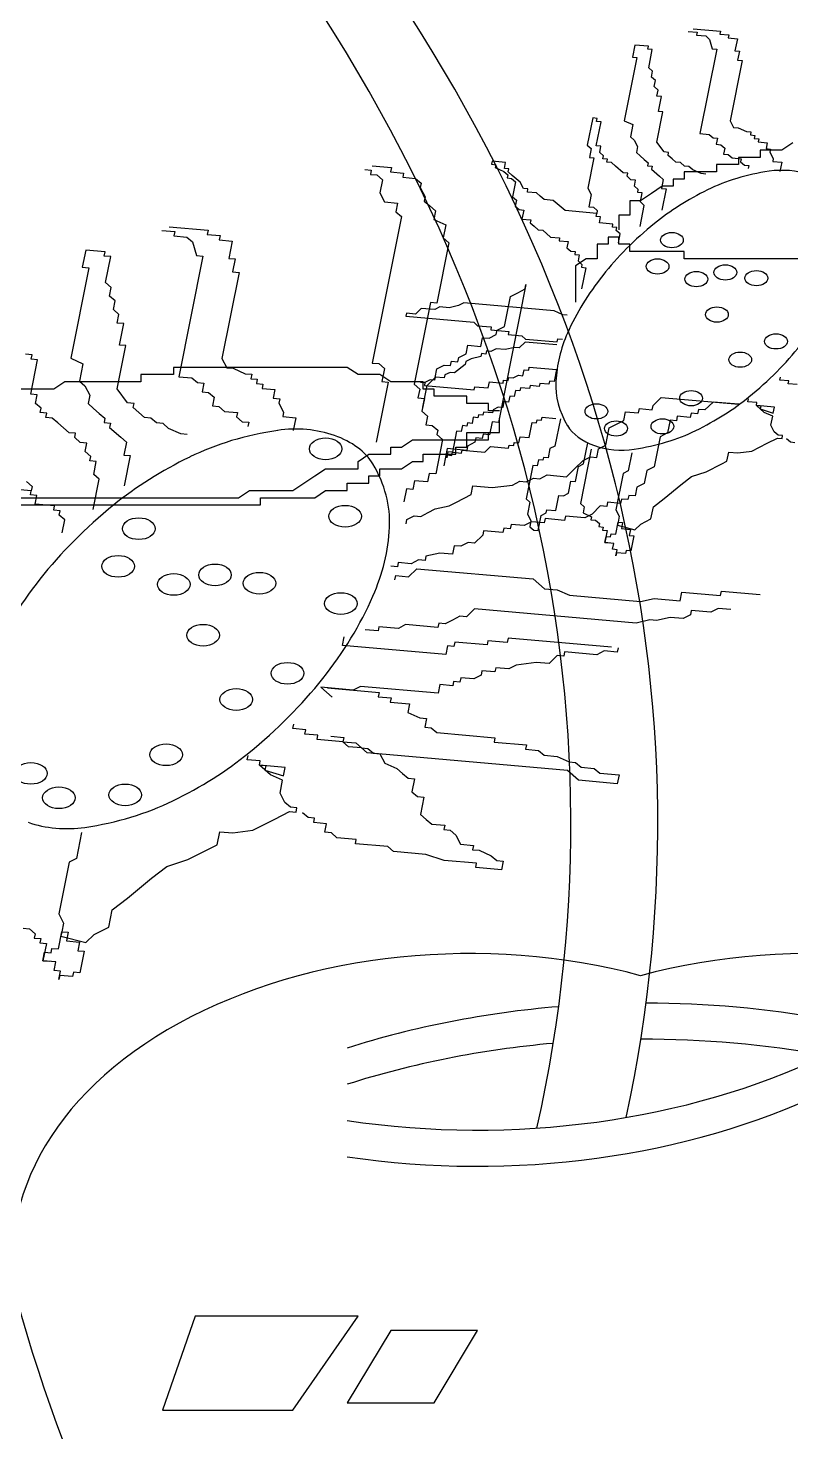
# Model space of a CAD drawing. Header units: millimetres. Extents: x 3060 to 28796, y 18778 to 36190.
# Drawn here: x 9104.3 to 9188.6, y 35747.8 to 35902.9 of the extents above; entities that cross this region are included whole.
import ezdxf

# ---------------------------------------------------------------- set-up
doc = ezdxf.new("R2010")
doc.units = ezdxf.units.MM

# ---------------------------------------------------------------- blocks, each defined once
blk = doc.blocks.new('A$C6FB662AA')
for p, q in [((1609.52, 1859.56), (1610.51, 1859.47)), ((1610.08, 1859.85), (1613.08, 1859.58)), ((1610.51, 1859.47), (1610.45, 1859.14)), ((1613.08, 1859.58), (1613.01, 1859.25)), ((1603.62, 1858.05), (1603.36, 1856.72)), ((1605.12, 1857.91), (1603.62, 1858.05)), ((1605.05, 1857.58), (1605.12, 1857.91)), ((1610.45, 1859.14), (1611.45, 1859.05)), ((1611.45, 1859.05), (1611.88, 1858.67)), ((1611.88, 1858.67), (1612.18, 1857.63)), ((1613.01, 1859.25), (1614.01, 1859.16)), ((1614.01, 1859.16), (1613.95, 1858.83)), ((1613.95, 1858.83), (1614.95, 1858.74)), ((1614.95, 1858.74), (1614.68, 1857.41)), ((1603.86, 1856.67), (1602.46, 1849.68)), ((1603.36, 1856.72), (1603.86, 1856.67)), ((1605.55, 1857.54), (1605.05, 1857.58)), ((1605.16, 1855.54), (1605.55, 1857.54)), ((1612.68, 1857.58), (1610.82, 1848.26)), ((1612.18, 1857.63), (1612.68, 1857.58)), ((1614.68, 1857.41), (1615.18, 1857.36)), ((1615.18, 1857.36), (1614.98, 1856.36)), ((1614.98, 1856.36), (1615.48, 1856.32)), ((1605.59, 1855.16), (1605.16, 1855.54)), ((1605.46, 1854.5), (1605.59, 1855.16)), ((1615.48, 1856.32), (1614.15, 1849.66)), ((1605.89, 1854.12), (1605.46, 1854.5)), ((1605.76, 1853.45), (1605.89, 1854.12)), ((1606.19, 1853.07), (1605.76, 1853.45)), ((1606.06, 1852.41), (1606.19, 1853.07)), ((1606.56, 1852.36), (1606.06, 1852.41)), ((1606.23, 1850.7), (1606.56, 1852.36)), ((1606.06, 1847.32), (1606.73, 1850.65)), ((1606.73, 1850.65), (1606.23, 1850.7)), ((1598.97, 1849.99), (1598.37, 1846.99)), ((1599.47, 1849.94), (1598.97, 1849.99)), ((1599.37, 1846.9), (1599.9, 1849.56)), ((1599.4, 1849.61), (1599.47, 1849.94)), ((1599.9, 1849.56), (1599.4, 1849.61)), ((1602.46, 1849.68), (1603.4, 1849.25)), ((1603.4, 1849.25), (1603.13, 1847.92)), ((1614.15, 1849.66), (1614.52, 1848.95)), ((1614.52, 1848.95), (1615.02, 1848.9)), ((1615.02, 1848.9), (1615.95, 1848.48)), ((1603.13, 1847.92), (1603.56, 1847.55)), ((1603.56, 1847.55), (1603.93, 1846.83)), ((1606.86, 1846.24), (1606.06, 1847.32)), ((1610.82, 1848.26), (1611.82, 1848.17)), ((1611.82, 1848.17), (1612.26, 1847.79)), ((1612.26, 1847.79), (1612.76, 1847.75)), ((1612.76, 1847.75), (1612.62, 1847.08)), ((1612.62, 1847.08), (1613.12, 1847.04)), ((1613.12, 1847.04), (1613.56, 1846.66)), ((1615.95, 1848.48), (1616.45, 1848.44)), ((1616.45, 1848.44), (1616.39, 1848.11)), ((1616.39, 1848.11), (1616.89, 1848.06)), ((1616.89, 1848.06), (1616.82, 1847.73)), ((1616.82, 1847.73), (1617.32, 1847.68)), ((1617.32, 1847.68), (1617.25, 1847.35)), ((1617.25, 1847.35), (1618.25, 1847.26)), ((1618.25, 1847.26), (1618.12, 1846.6)), ((1621.06, 1847.24), (1619.86, 1846.44)), ((1598.37, 1846.99), (1598.8, 1846.61)), ((1599.1, 1845.57), (1598.44, 1842.24)), ((1598.8, 1846.61), (1598.6, 1845.61)), ((1598.6, 1845.61), (1599.1, 1845.57)), ((1599.87, 1846.86), (1599.37, 1846.9)), ((1599.74, 1846.19), (1599.87, 1846.86)), ((1600.17, 1845.81), (1599.74, 1846.19)), ((1600.1, 1845.48), (1600.17, 1845.81)), ((1600.6, 1845.43), (1600.1, 1845.48)), ((1603.93, 1846.83), (1603.8, 1846.17)), ((1603.8, 1846.17), (1604.23, 1845.79)), ((1604.23, 1845.79), (1604.67, 1845.41)), ((1607.36, 1846.19), (1606.86, 1846.24)), ((1607.3, 1845.86), (1607.36, 1846.19)), ((1607.73, 1845.48), (1607.3, 1845.86)), ((1608.16, 1845.1), (1607.73, 1845.48)), ((1613.56, 1846.66), (1613.42, 1845.99)), ((1613.42, 1845.99), (1613.92, 1845.95)), ((1613.92, 1845.95), (1614.36, 1845.57)), ((1614.36, 1845.57), (1615.36, 1845.49)), ((1617.46, 1845.64), (1615.06, 1845.64)), ((1615.06, 1845.64), (1615.06, 1844.84)), ((1615.36, 1845.49), (1615.29, 1845.15)), ((1619.86, 1846.44), (1617.46, 1846.44)), ((1617.46, 1846.44), (1617.46, 1845.64)), ((1618.12, 1846.6), (1618.62, 1846.55)), ((1618.62, 1846.55), (1618.55, 1846.22)), ((1618.55, 1846.22), (1618.92, 1845.51)), ((1618.92, 1845.51), (1618.85, 1845.18)), ((1573.8, 1844.29), (1574.51, 1844.23)), ((1574.51, 1844.23), (1574.41, 1843.75)), ((1574.6, 1844.7), (1576.75, 1844.51)), ((1576.75, 1844.51), (1576.65, 1844.04)), ((1576.65, 1844.04), (1578.08, 1843.91)), ((1587.85, 1845.21), (1587.78, 1844.87)), ((1587.78, 1844.87), (1588.28, 1844.83)), ((1589.35, 1845.07), (1587.85, 1845.21)), ((1588.28, 1844.83), (1588.21, 1844.5)), ((1588.21, 1844.5), (1589.15, 1844.08)), ((1589.15, 1844.08), (1589.58, 1843.7)), ((1589.21, 1844.41), (1589.35, 1845.07)), ((1589.71, 1844.36), (1589.21, 1844.41)), ((1589.65, 1844.03), (1589.71, 1844.36)), ((1590.08, 1843.65), (1589.65, 1844.03)), ((1600.54, 1845.1), (1600.6, 1845.43)), ((1601.04, 1845.06), (1600.54, 1845.1)), ((1601.47, 1844.68), (1601.04, 1845.06)), ((1602.34, 1843.93), (1601.47, 1844.68)), ((1602.84, 1843.88), (1602.34, 1843.93)), ((1604.67, 1845.41), (1605.1, 1845.04)), ((1605.1, 1845.04), (1605.03, 1844.7)), ((1605.03, 1844.7), (1605.53, 1844.66)), ((1605.53, 1844.66), (1605.47, 1844.33)), ((1605.47, 1844.33), (1606.33, 1843.57)), ((1608.66, 1845.06), (1608.16, 1845.1)), ((1609.1, 1844.68), (1608.66, 1845.06)), ((1612.66, 1844.04), (1609.06, 1844.04)), ((1609.06, 1844.04), (1609.06, 1843.24)), ((1609.6, 1844.64), (1609.1, 1844.68)), ((1610.03, 1844.26), (1609.6, 1844.64)), ((1610.96, 1843.84), (1610.03, 1844.26)), ((1612.66, 1844.84), (1612.66, 1844.04)), ((1615.06, 1844.84), (1612.66, 1844.84)), ((1615.29, 1845.15), (1615.72, 1844.77)), ((1615.72, 1844.77), (1616.22, 1844.73)), ((1616.22, 1844.73), (1616.16, 1844.4)), ((1618.85, 1845.18), (1619.85, 1845.09)), ((1619.85, 1845.09), (1619.65, 1844.09)), ((1574.41, 1843.75), (1575.13, 1843.69)), ((1575.13, 1843.69), (1575.75, 1843.15)), ((1575.75, 1843.15), (1575.46, 1841.72)), ((1578.08, 1843.91), (1577.98, 1843.44)), ((1577.98, 1843.44), (1579.41, 1843.31)), ((1579.41, 1843.31), (1580.03, 1842.77)), ((1580.03, 1842.77), (1579.93, 1842.3)), ((1589.58, 1843.7), (1589.51, 1843.37)), ((1589.51, 1843.37), (1590.01, 1843.32)), ((1590.01, 1843.32), (1590.45, 1842.94)), ((1590.51, 1843.28), (1590.08, 1843.65)), ((1590.45, 1842.94), (1590.12, 1841.28)), ((1590.95, 1842.9), (1590.51, 1843.28)), ((1591.31, 1842.19), (1590.95, 1842.9)), ((1602.77, 1843.55), (1602.84, 1843.88)), ((1603.2, 1843.17), (1602.77, 1843.55)), ((1603.7, 1843.13), (1603.2, 1843.17)), ((1603.57, 1842.46), (1603.7, 1843.13)), ((1604, 1842.08), (1603.57, 1842.46)), ((1606.66, 1842.44), (1605.46, 1841.64)), ((1606.33, 1843.57), (1606.77, 1843.19)), ((1606.77, 1843.19), (1606.57, 1842.2)), ((1607.86, 1842.44), (1606.66, 1842.44)), ((1609.06, 1843.24), (1607.86, 1843.24)), ((1607.86, 1843.24), (1607.86, 1842.44)), ((1611.46, 1843.8), (1610.96, 1843.84)), ((1575.46, 1841.72), (1575.99, 1840.71)), ((1579.93, 1842.3), (1580.46, 1841.28)), ((1580.46, 1841.28), (1580.36, 1840.8)), ((1590.12, 1841.28), (1590.55, 1840.9)), ((1590.55, 1840.9), (1590.42, 1840.23)), ((1591.81, 1842.15), (1591.31, 1842.19)), ((1591.75, 1841.81), (1591.81, 1842.15)), ((1592.75, 1841.72), (1591.75, 1841.81)), ((1593.18, 1841.35), (1592.75, 1841.72)), ((1593.61, 1840.97), (1593.18, 1841.35)), ((1594.61, 1840.88), (1593.61, 1840.97)), ((1595.05, 1840.5), (1594.61, 1840.88)), ((1598.44, 1842.24), (1598.81, 1841.53)), ((1598.81, 1841.53), (1598.54, 1840.19)), ((1604.26, 1840.84), (1603.06, 1840.84)), ((1603.06, 1840.84), (1603.06, 1839.24)), ((1603.94, 1841.75), (1604, 1842.08)), ((1604.44, 1841.71), (1603.94, 1841.75)), ((1604.24, 1840.71), (1604.44, 1841.71)), ((1605.46, 1841.64), (1604.26, 1840.84)), ((1606.57, 1842.2), (1607.07, 1842.15)), ((1607.07, 1842.15), (1606.6, 1839.82)), ((1575.99, 1840.71), (1577.41, 1840.58)), ((1577.41, 1840.58), (1577.23, 1839.63)), ((1577.23, 1839.63), (1577.84, 1839.09)), ((1580.36, 1840.8), (1580.98, 1840.27)), ((1580.98, 1840.27), (1581.6, 1839.73)), ((1581.6, 1839.73), (1581.41, 1838.77)), ((1590.42, 1840.23), (1590.85, 1839.86)), ((1590.85, 1839.86), (1591.35, 1839.81)), ((1591.35, 1839.81), (1591.15, 1838.81)), ((1595.48, 1840.13), (1595.05, 1840.5)), ((1595.91, 1839.75), (1595.48, 1840.13)), ((1599.41, 1839.44), (1595.91, 1839.75)), ((1598.54, 1840.19), (1599.04, 1840.15)), ((1599.04, 1840.15), (1599.48, 1839.77)), ((1599.34, 1839.11), (1599.41, 1839.44)), ((1599.48, 1839.77), (1599.41, 1839.44)), ((1604.21, 1838), (1604.67, 1840.33)), ((1604.67, 1840.33), (1604.24, 1840.71)), ((1552.2, 1837.97), (1556.48, 1837.59)), ((1577.84, 1839.09), (1574.62, 1822.91)), ((1581.41, 1838.77), (1582.75, 1838.17)), ((1582.75, 1838.17), (1582.46, 1836.75)), ((1591.15, 1838.81), (1592.15, 1838.73)), ((1592.15, 1838.73), (1592.08, 1838.39)), ((1592.08, 1838.39), (1592.52, 1838.02)), ((1592.52, 1838.02), (1592.95, 1837.64)), ((1599.84, 1839.06), (1599.34, 1839.11)), ((1599.71, 1838.4), (1599.84, 1839.06)), ((1601.21, 1838.26), (1599.71, 1838.4)), ((1601.14, 1837.93), (1601.21, 1838.26)), ((1601.64, 1837.89), (1601.14, 1837.93)), ((1601.58, 1837.55), (1601.64, 1837.89)), ((1603.06, 1839.24), (1601.86, 1839.24)), ((1601.86, 1839.24), (1601.86, 1837.64)), ((1551.39, 1837.56), (1552.82, 1837.43)), ((1552.82, 1837.43), (1552.72, 1836.96)), ((1552.72, 1836.96), (1554.15, 1836.83)), ((1554.15, 1836.83), (1554.77, 1836.29)), ((1554.77, 1836.29), (1555.2, 1834.8)), ((1556.48, 1837.59), (1556.39, 1837.12)), ((1556.39, 1837.12), (1557.82, 1836.99)), ((1557.82, 1836.99), (1557.72, 1836.51)), ((1557.72, 1836.51), (1559.15, 1836.39)), ((1559.15, 1836.39), (1558.77, 1834.48)), ((1583.08, 1836.21), (1581.75, 1829.54)), ((1582.46, 1836.75), (1583.08, 1836.21)), ((1592.95, 1837.64), (1593.45, 1837.59)), ((1593.45, 1837.59), (1594.32, 1836.84)), ((1594.32, 1836.84), (1595.31, 1836.75)), ((1595.31, 1836.75), (1595.25, 1836.42)), ((1595.25, 1836.42), (1596.25, 1836.33)), ((1596.25, 1836.33), (1596.12, 1835.66)), ((1601.86, 1836.84), (1600.66, 1836.84)), ((1600.66, 1836.84), (1600.66, 1836.04)), ((1602.01, 1837.18), (1601.58, 1837.55)), ((1601.81, 1836.18), (1602.01, 1837.18)), ((1601.86, 1836.04), (1601.86, 1836.84)), ((1542.97, 1835.4), (1542.59, 1833.49)), ((1545.11, 1835.21), (1542.97, 1835.4)), ((1545.02, 1834.73), (1545.11, 1835.21)), ((1545.73, 1834.67), (1545.02, 1834.73)), ((1545.16, 1831.81), (1545.73, 1834.67)), ((1555.91, 1834.74), (1553.26, 1821.41)), ((1555.2, 1834.8), (1555.91, 1834.74)), ((1596.12, 1835.66), (1596.55, 1835.29)), ((1596.55, 1835.29), (1597.05, 1835.24)), ((1597.05, 1835.24), (1596.98, 1834.91)), ((1596.98, 1834.91), (1597.48, 1834.86)), ((1597.48, 1834.86), (1597.35, 1834.2)), ((1600.66, 1836.04), (1599.46, 1836.04)), ((1599.46, 1836.04), (1599.46, 1834.44)), ((1603.06, 1836.04), (1601.86, 1836.04)), ((1603.06, 1835.24), (1603.06, 1836.04)), ((1609.06, 1835.24), (1603.06, 1835.24)), ((1609.06, 1834.44), (1609.06, 1835.24)), ((1543.31, 1833.43), (1541.32, 1823.44)), ((1542.59, 1833.49), (1543.31, 1833.43)), ((1558.77, 1834.48), (1559.48, 1834.42)), ((1559.48, 1834.42), (1559.2, 1832.99)), ((1598.26, 1834.44), (1597.06, 1833.64)), ((1597.06, 1833.64), (1597.06, 1829.64)), ((1597.35, 1834.2), (1597.78, 1833.82)), ((1597.78, 1833.82), (1597.72, 1833.49)), ((1597.72, 1833.49), (1598.22, 1833.44)), ((1598.22, 1833.44), (1597.75, 1831.11)), ((1599.46, 1834.44), (1598.26, 1834.44)), ((1628.26, 1834.44), (1609.06, 1834.44)), ((1545.78, 1831.27), (1545.16, 1831.81)), ((1559.91, 1832.93), (1558.02, 1823.41)), ((1559.2, 1832.99), (1559.91, 1832.93)), ((1591.6, 1831.58), (1588.57, 1816.35)), ((1591.51, 1831.1), (1591.6, 1831.58)), ((1545.59, 1830.32), (1545.78, 1831.27)), ((1546.21, 1829.78), (1545.59, 1830.32)), ((1589.23, 1826.95), (1589.89, 1830.28)), ((1589.89, 1830.28), (1590.7, 1830.69)), ((1590.7, 1830.69), (1591.51, 1831.1)), ((1546.02, 1828.83), (1546.21, 1829.78)), ((1546.64, 1828.29), (1546.02, 1828.83)), ((1578.4, 1828.42), (1578.34, 1828.08)), ((1579.4, 1828.33), (1578.4, 1828.42)), ((1581.04, 1829.61), (1579.24, 1820.57)), ((1580.03, 1828.95), (1579.4, 1828.33)), ((1581.53, 1828.82), (1580.03, 1828.95)), ((1581.75, 1829.54), (1581.04, 1829.61)), ((1582.1, 1829.11), (1581.53, 1828.82)), ((1583.1, 1829.02), (1582.1, 1829.11)), ((1584.16, 1829.26), (1583.1, 1829.02)), ((1584.73, 1829.55), (1584.16, 1829.26)), ((1594.72, 1828.67), (1584.73, 1829.55)), ((1595.66, 1828.25), (1594.72, 1828.67)), ((1546.45, 1827.34), (1546.64, 1828.29)), ((1547.17, 1827.28), (1546.45, 1827.34)), ((1546.69, 1824.9), (1547.17, 1827.28)), ((1578.34, 1828.08), (1585.83, 1827.42)), ((1585.83, 1827.42), (1586.26, 1827.04)), ((1586.26, 1827.04), (1587.76, 1826.91)), ((1587.76, 1826.91), (1587.7, 1826.58)), ((1588.42, 1826.53), (1589.23, 1826.95)), ((1596.16, 1828.2), (1595.66, 1828.25)), ((1586.61, 1824.76), (1586.8, 1825.71)), ((1586.8, 1825.71), (1587.52, 1825.65)), ((1587.52, 1825.65), (1588.32, 1826.06)), ((1587.7, 1826.58), (1589.7, 1826.4)), ((1588.32, 1826.06), (1588.42, 1826.53)), ((1589.7, 1826.4), (1589.63, 1826.07)), ((1589.63, 1826.07), (1591.13, 1825.94)), ((1591.13, 1825.94), (1591.56, 1825.56)), ((1591.56, 1825.56), (1595.06, 1825.25)), ((1595.06, 1825.25), (1595.13, 1825.58)), ((1595.13, 1825.58), (1595.62, 1825.54)), ((1537.04, 1823.82), (1536.32, 1823.88)), ((1536.94, 1823.34), (1537.04, 1823.82)), ((1546.46, 1820.08), (1547.41, 1824.84)), ((1547.41, 1824.84), (1546.69, 1824.9)), ((1584.19, 1823.52), (1584.99, 1823.93)), ((1584.99, 1823.93), (1585.18, 1824.88)), ((1585.18, 1824.88), (1586.61, 1824.76)), ((1586.67, 1823.96), (1586.6, 1823.63)), ((1587.17, 1823.91), (1586.67, 1823.96)), ((1587.23, 1824.25), (1587.17, 1823.91)), ((1587.73, 1824.2), (1587.23, 1824.25)), ((1588.3, 1824.49), (1587.73, 1824.2)), ((1589.3, 1824.4), (1588.3, 1824.49)), ((1590.36, 1824.65), (1589.3, 1824.4)), ((1590.86, 1824.6), (1590.36, 1824.65)), ((1591.5, 1825.23), (1590.86, 1824.6)), ((1594.99, 1824.92), (1591.5, 1825.23)), ((1536.9, 1819.47), (1537.65, 1823.28)), ((1537.65, 1823.28), (1536.94, 1823.34)), ((1541.32, 1823.44), (1542.65, 1822.84)), ((1542.65, 1822.84), (1542.27, 1820.93)), ((1552.66, 1822.44), (1552.66, 1821.64)), ((1571.86, 1822.44), (1552.66, 1822.44)), ((1558.02, 1823.41), (1558.54, 1822.4)), ((1558.54, 1822.4), (1559.26, 1822.34)), ((1559.26, 1822.34), (1560.59, 1821.73)), ((1573.06, 1821.64), (1571.86, 1822.44)), ((1574.62, 1822.91), (1575.34, 1822.85)), ((1575.34, 1822.85), (1575.96, 1822.31)), ((1575.96, 1822.31), (1575.67, 1820.88)), ((1581.57, 1821.33), (1581.76, 1822.28)), ((1581.76, 1822.28), (1582.57, 1822.69)), ((1582.57, 1822.69), (1583.28, 1822.63)), ((1583.28, 1822.63), (1583.38, 1823.11)), ((1583.38, 1823.11), (1584.09, 1823.04)), ((1584.9, 1822.76), (1583.7, 1821.85)), ((1584.09, 1823.04), (1584.19, 1823.52)), ((1584.97, 1823.09), (1584.9, 1822.76)), ((1585.54, 1823.38), (1584.97, 1823.09)), ((1586.6, 1823.63), (1585.54, 1823.38)), ((1591.9, 1822.14), (1591.96, 1822.47)), ((1591.96, 1822.47), (1594.96, 1822.21)), ((1540.66, 1820.84), (1539.46, 1820.04)), ((1549.06, 1820.84), (1540.66, 1820.84)), ((1542.27, 1820.93), (1542.89, 1820.39)), ((1552.66, 1821.64), (1549.06, 1821.64)), ((1549.06, 1821.64), (1549.06, 1820.84)), ((1553.26, 1821.41), (1554.69, 1821.29)), ((1554.69, 1821.29), (1555.31, 1820.75)), ((1555.31, 1820.75), (1556.02, 1820.68)), ((1556.02, 1820.68), (1555.83, 1819.73)), ((1560.59, 1821.73), (1561.3, 1821.67)), ((1561.3, 1821.67), (1561.21, 1821.19)), ((1561.21, 1821.19), (1561.92, 1821.13)), ((1561.92, 1821.13), (1561.83, 1820.66)), ((1575.46, 1821.64), (1573.06, 1821.64)), ((1576.39, 1820.82), (1575.06, 1814.16)), ((1576.66, 1820.84), (1575.46, 1821.64)), ((1575.67, 1820.88), (1576.39, 1820.82)), ((1580.26, 1820.84), (1576.66, 1820.84)), ((1580.44, 1820.78), (1579.94, 1820.82)), ((1579.94, 1820.82), (1580.44, 1820.78)), ((1580.26, 1820.04), (1580.26, 1820.84)), ((1580.44, 1820.78), (1580.38, 1820.45)), ((1581.01, 1821.07), (1580.44, 1820.78)), ((1580.67, 1820.44), (1581.57, 1821.33)), ((1581.51, 1821.03), (1581.01, 1821.07)), ((1581.57, 1821.36), (1581.51, 1821.03)), ((1582.57, 1821.27), (1581.57, 1821.36)), ((1582.64, 1821.6), (1582.57, 1821.27)), ((1583.21, 1821.89), (1582.64, 1821.6)), ((1583.7, 1821.85), (1583.21, 1821.89)), ((1587.44, 1820.16), (1587.57, 1820.83)), ((1587.57, 1820.83), (1589.07, 1820.7)), ((1589.07, 1820.7), (1589.13, 1821.03)), ((1589.13, 1821.03), (1589.63, 1820.98)), ((1589.63, 1820.98), (1589.7, 1821.32)), ((1589.7, 1821.32), (1590.2, 1821.27)), ((1590.2, 1821.27), (1590.77, 1821.56)), ((1590.77, 1821.56), (1591.27, 1821.52)), ((1591.27, 1821.52), (1591.4, 1822.18)), ((1591.4, 1822.18), (1591.9, 1822.14)), ((1593.13, 1820.67), (1593.07, 1820.34)), ((1594.13, 1820.59), (1593.13, 1820.67)), ((1594.2, 1820.92), (1594.13, 1820.59)), ((1594.7, 1820.88), (1594.2, 1820.92)), ((1594.96, 1822.21), (1594.7, 1820.88)), ((1619.64, 1821.04), (1619.71, 1821.37)), ((1620.64, 1820.95), (1619.64, 1821.04)), ((1620.57, 1820.62), (1620.64, 1820.95)), ((1539.46, 1820.04), (1507.06, 1820.04)), ((1537.61, 1819.41), (1536.9, 1819.47)), ((1537.42, 1818.46), (1537.61, 1819.41)), ((1542.89, 1820.39), (1543.42, 1819.38)), ((1543.42, 1819.38), (1543.23, 1818.43)), ((1547.6, 1818.52), (1546.46, 1820.08)), ((1555.83, 1819.73), (1556.55, 1819.67)), ((1556.55, 1819.67), (1557.17, 1819.13)), ((1557.17, 1819.13), (1556.98, 1818.18)), ((1561.83, 1820.66), (1562.54, 1820.59)), ((1562.54, 1820.59), (1562.45, 1820.12)), ((1562.45, 1820.12), (1563.87, 1819.99)), ((1563.87, 1819.99), (1563.68, 1819.04)), ((1579.24, 1820.57), (1579.86, 1820.03)), ((1579.86, 1820.03), (1579.67, 1819.08)), ((1580.19, 1818.06), (1580.67, 1820.44)), ((1581.46, 1820.04), (1580.26, 1820.04)), ((1580.38, 1820.45), (1585.87, 1819.96)), ((1581.46, 1819.24), (1581.46, 1820.04)), ((1585.06, 1819.24), (1581.46, 1819.24)), ((1585.06, 1818.44), (1585.06, 1819.24)), ((1585.87, 1819.96), (1585.94, 1820.29)), ((1585.94, 1820.29), (1587.44, 1820.16)), ((1589.8, 1819.27), (1589.67, 1818.61)), ((1590.3, 1819.23), (1589.8, 1819.27)), ((1590.43, 1819.9), (1590.3, 1819.23)), ((1590.93, 1819.85), (1590.43, 1819.9)), ((1591, 1820.19), (1590.93, 1819.85)), ((1592, 1820.1), (1591, 1820.19)), ((1592.07, 1820.43), (1592, 1820.1)), ((1593.07, 1820.34), (1592.07, 1820.43)), ((1605.65, 1818.23), (1606.55, 1819.12)), ((1606.55, 1819.12), (1615.12, 1818.36)), ((1621.57, 1820.53), (1620.57, 1820.62)), ((1538.04, 1817.92), (1537.42, 1818.46)), ((1537.95, 1817.44), (1538.04, 1817.92)), ((1543.23, 1818.43), (1543.84, 1817.89)), ((1543.84, 1817.89), (1544.46, 1817.35)), ((1548.32, 1818.46), (1547.6, 1818.52)), ((1548.22, 1817.99), (1548.32, 1818.46)), ((1548.84, 1817.45), (1548.22, 1817.99)), ((1556.98, 1818.18), (1557.69, 1818.12)), ((1557.69, 1818.12), (1558.31, 1817.58)), ((1558.31, 1817.58), (1559.74, 1817.45)), ((1563.68, 1819.04), (1564.4, 1818.98)), ((1564.4, 1818.98), (1564.3, 1818.5)), ((1564.3, 1818.5), (1564.83, 1817.48)), ((1579.67, 1819.08), (1580.38, 1819.01)), ((1580.38, 1819.01), (1580.1, 1817.59)), ((1580.1, 1817.59), (1580.72, 1817.05)), ((1587.46, 1818.44), (1585.06, 1818.44)), ((1587.46, 1817.64), (1587.46, 1818.44)), ((1588.66, 1817.64), (1587.46, 1817.64)), ((1587.97, 1817.74), (1587.91, 1817.41)), ((1588.54, 1818.03), (1587.97, 1817.74)), ((1589.04, 1817.99), (1588.54, 1818.03)), ((1589.17, 1818.65), (1589.04, 1817.99)), ((1589.67, 1818.61), (1589.17, 1818.65)), ((1604.03, 1817.41), (1604.13, 1817.88)), ((1604.13, 1817.88), (1605.55, 1817.75)), ((1605.55, 1817.75), (1605.65, 1818.23)), ((1610.65, 1817.79), (1610.55, 1817.31)), ((1611.36, 1817.73), (1610.65, 1817.79)), ((1612.26, 1818.61), (1611.36, 1817.73)), ((1615.12, 1818.36), (1612.26, 1818.61)), ((1616.11, 1818.64), (1616.18, 1818.97)), ((1617.11, 1818.55), (1616.11, 1818.64)), ((1617.05, 1818.22), (1617.11, 1818.55)), ((1619.05, 1818.04), (1617.05, 1818.22)), ((1617.05, 1818.22), (1617.55, 1818.18)), ((1617.91, 1817.47), (1617.05, 1818.22)), ((1617.55, 1818.18), (1617.48, 1817.84)), ((1617.48, 1817.84), (1618.91, 1817.38)), ((1618.91, 1817.38), (1619.05, 1818.04)), ((1538.66, 1817.38), (1537.95, 1817.44)), ((1538.56, 1816.9), (1538.66, 1817.38)), ((1539.28, 1816.84), (1538.56, 1816.9)), ((1539.9, 1816.3), (1539.28, 1816.84)), ((1541.14, 1815.22), (1539.9, 1816.3)), ((1544.46, 1817.35), (1545.08, 1816.81)), ((1545.08, 1816.81), (1544.99, 1816.33)), ((1544.99, 1816.33), (1545.7, 1816.27)), ((1545.7, 1816.27), (1545.61, 1815.8)), ((1549.46, 1816.91), (1548.84, 1817.45)), ((1550.17, 1816.84), (1549.46, 1816.91)), ((1550.79, 1816.31), (1550.17, 1816.84)), ((1551.51, 1816.24), (1550.79, 1816.31)), ((1552.13, 1815.7), (1551.51, 1816.24)), ((1559.74, 1817.45), (1559.64, 1816.97)), ((1559.64, 1816.97), (1560.26, 1816.44)), ((1560.26, 1816.44), (1560.97, 1816.37)), ((1560.97, 1816.37), (1560.88, 1815.9)), ((1564.83, 1817.48), (1564.73, 1817.01)), ((1564.73, 1817.01), (1566.16, 1816.88)), ((1566.16, 1816.88), (1565.88, 1815.45)), ((1580.72, 1817.05), (1580.53, 1816.1)), ((1580.53, 1816.1), (1581.24, 1816.03)), ((1581.24, 1816.03), (1581.86, 1815.49)), ((1585.14, 1816.3), (1585.08, 1815.96)), ((1585.64, 1816.25), (1585.14, 1816.3)), ((1585.77, 1816.92), (1585.64, 1816.25)), ((1586.27, 1816.88), (1585.77, 1816.92)), ((1586.34, 1817.21), (1586.27, 1816.88)), ((1586.84, 1817.16), (1586.34, 1817.21)), ((1586.91, 1817.5), (1586.84, 1817.16)), ((1587.91, 1817.41), (1586.91, 1817.5)), ((1587.86, 1816.42), (1587.57, 1814.99)), ((1588.57, 1816.35), (1587.86, 1816.42)), ((1588.66, 1815.24), (1588.66, 1816.84)), ((1591.94, 1814.68), (1592.27, 1816.34)), ((1592.27, 1816.34), (1592.77, 1816.3)), ((1592.77, 1816.3), (1592.84, 1816.63)), ((1592.84, 1816.63), (1593.33, 1816.59)), ((1593.33, 1816.59), (1593.4, 1816.92)), ((1593.4, 1816.92), (1594.9, 1816.79)), ((1595.4, 1816.75), (1594.8, 1813.75)), ((1600.8, 1815.75), (1601.61, 1816.17)), ((1601.61, 1816.17), (1602.42, 1816.58)), ((1602.42, 1816.58), (1602.6, 1817.53)), ((1602.6, 1817.53), (1604.03, 1817.41)), ((1607.51, 1816.61), (1607.22, 1815.19)), ((1608.22, 1816.55), (1607.51, 1816.61)), ((1608.31, 1817.03), (1608.22, 1816.55)), ((1609.74, 1816.9), (1608.31, 1817.03)), ((1609.84, 1817.38), (1609.74, 1816.9)), ((1610.55, 1817.31), (1609.84, 1817.38)), ((1618.85, 1817.04), (1617.91, 1817.47)), ((1618.65, 1816.04), (1618.85, 1817.04)), ((1619.01, 1815.33), (1618.65, 1816.04)), ((1541.85, 1815.16), (1541.14, 1815.22)), ((1541.75, 1814.68), (1541.85, 1815.16)), ((1542.37, 1814.14), (1541.75, 1814.68)), ((1545.61, 1815.8), (1546.84, 1814.72)), ((1546.84, 1814.72), (1547.46, 1814.18)), ((1553.46, 1815.1), (1552.13, 1815.7)), ((1554.17, 1815.04), (1553.46, 1815.1)), ((1582.39, 1814.48), (1581.63, 1810.67)), ((1581.86, 1815.49), (1581.77, 1815.02)), ((1581.77, 1815.02), (1582.39, 1814.48)), ((1583.94, 1815.39), (1583.48, 1813.06)), ((1584.44, 1815.34), (1583.94, 1815.39)), ((1584.58, 1816.01), (1584.44, 1815.34)), ((1585.08, 1815.96), (1584.58, 1816.01)), ((1585.06, 1814.44), (1585.06, 1815.24)), ((1585.06, 1815.24), (1588.66, 1815.24)), ((1586.05, 1814.64), (1585.96, 1814.16)), ((1586.76, 1814.58), (1586.05, 1814.64)), ((1586.86, 1815.05), (1586.76, 1814.58)), ((1587.57, 1814.99), (1586.86, 1815.05)), ((1587.46, 1814.44), (1587.46, 1815.24)), ((1587.46, 1815.24), (1588.66, 1815.24)), ((1590.81, 1814.1), (1590.94, 1814.77)), ((1590.94, 1814.77), (1591.94, 1814.68)), ((1600.42, 1813.85), (1600.8, 1815.75)), ((1606.41, 1814.77), (1605.75, 1811.44)), ((1607.22, 1815.19), (1606.41, 1814.77)), ((1618.25, 1814.05), (1619.38, 1814.62)), ((1619.45, 1814.96), (1619.01, 1815.33)), ((1619.38, 1814.62), (1619.88, 1814.58)), ((1619.95, 1814.91), (1619.45, 1814.96)), ((1619.88, 1814.58), (1619.95, 1814.91)), ((1620.81, 1814.16), (1620.38, 1814.54)), ((1543.09, 1814.08), (1542.37, 1814.14)), ((1542.9, 1813.13), (1543.09, 1814.08)), ((1543.52, 1812.59), (1542.9, 1813.13)), ((1547.46, 1814.18), (1547.18, 1812.75)), ((1576.66, 1812.84), (1576.66, 1813.64)), ((1576.66, 1813.64), (1577.86, 1813.64)), ((1577.86, 1813.64), (1579.06, 1814.44)), ((1579.06, 1814.44), (1585.06, 1814.44)), ((1582.91, 1813.46), (1582.53, 1811.56)), ((1582.98, 1813.1), (1582.85, 1812.43)), ((1585.05, 1813.27), (1582.91, 1813.46)), ((1583.48, 1813.06), (1582.98, 1813.1)), ((1583.41, 1812.72), (1583.48, 1813.06)), ((1583.48, 1813.06), (1584.48, 1812.97)), ((1583.86, 1812.84), (1583.86, 1813.64)), ((1583.86, 1813.64), (1585.06, 1813.64)), ((1584.48, 1812.97), (1584.55, 1813.3)), ((1584.55, 1813.3), (1587.04, 1813.08)), ((1585.15, 1813.75), (1585.05, 1813.27)), ((1585.06, 1813.64), (1585.06, 1814.44)), ((1585.06, 1814.44), (1587.46, 1814.44)), ((1585.96, 1814.16), (1585.15, 1813.75)), ((1587.04, 1813.08), (1587.68, 1813.7)), ((1587.68, 1813.7), (1589.67, 1813.52)), ((1589.67, 1813.52), (1589.74, 1813.86)), ((1589.74, 1813.86), (1590.24, 1813.81)), ((1590.24, 1813.81), (1590.31, 1814.15)), ((1590.31, 1814.15), (1590.81, 1814.1)), ((1594.24, 1813.46), (1594.04, 1812.46)), ((1594.8, 1813.75), (1594.24, 1813.46)), ((1598.8, 1813.39), (1597.61, 1807.4)), ((1597.97, 1811.77), (1598.43, 1814.1)), ((1599.42, 1812.49), (1599.61, 1813.44)), ((1599.61, 1813.44), (1600.42, 1813.85)), ((1603.3, 1813), (1602.9, 1811)), ((1613.79, 1812.07), (1613.99, 1813.07)), ((1613.99, 1813.07), (1614.99, 1812.98)), ((1614.99, 1812.98), (1616.55, 1813.18)), ((1616.55, 1813.18), (1618.25, 1814.05)), ((1621.31, 1814.11), (1620.81, 1814.16)), ((1543.42, 1812.12), (1543.52, 1812.59)), ((1544.14, 1812.05), (1543.42, 1812.12)), ((1543.85, 1810.62), (1544.14, 1812.05)), ((1547.18, 1812.75), (1547.89, 1812.69)), ((1547.89, 1812.69), (1547.23, 1809.36)), ((1573.06, 1812.04), (1574.26, 1812.84)), ((1573.06, 1811.24), (1573.06, 1812.04)), ((1574.26, 1812.84), (1576.66, 1812.84)), ((1577.86, 1811.24), (1579.06, 1812.04)), ((1579.06, 1812.04), (1580.26, 1812.04)), ((1580.26, 1812.04), (1580.26, 1812.84)), ((1580.26, 1812.84), (1583.86, 1812.84)), ((1582.85, 1812.43), (1582.91, 1812.77)), ((1582.91, 1812.77), (1583.41, 1812.72)), ((1592.34, 1811.59), (1591.61, 1807.93)), ((1592.84, 1811.55), (1592.34, 1811.59)), ((1592.97, 1812.22), (1592.84, 1811.55)), ((1593.47, 1812.17), (1592.97, 1812.22)), ((1593.54, 1812.5), (1593.47, 1812.17)), ((1594.04, 1812.46), (1593.54, 1812.5)), ((1597, 1811.25), (1597.9, 1812.14)), ((1597.07, 1809.82), (1597.4, 1811.48)), ((1597.4, 1811.48), (1597.97, 1811.77)), ((1597.9, 1812.14), (1598.71, 1812.55)), ((1598.71, 1812.55), (1599.42, 1812.49)), ((1605.75, 1811.44), (1604.94, 1811.03)), ((1611.52, 1810.91), (1613.22, 1811.78)), ((1613.22, 1811.78), (1613.79, 1812.07)), ((1536.43, 1809.83), (1537.05, 1809.29)), ((1543.81, 1806.75), (1544.47, 1810.09)), ((1544.47, 1810.09), (1543.85, 1810.62)), ((1565.86, 1808.84), (1568.26, 1810.44)), ((1568.26, 1810.44), (1569.46, 1811.24)), ((1569.46, 1811.24), (1573.06, 1811.24)), ((1574.26, 1809.64), (1574.26, 1810.44)), ((1574.26, 1810.44), (1575.46, 1810.44)), ((1575.46, 1810.44), (1575.46, 1811.24)), ((1575.46, 1811.24), (1577.86, 1811.24)), ((1579.3, 1809.91), (1579.11, 1808.96)), ((1580.73, 1809.78), (1579.3, 1809.91)), ((1580.92, 1810.73), (1580.73, 1809.78)), ((1581.63, 1810.67), (1580.92, 1810.73)), ((1590.1, 1809.44), (1590.91, 1809.85)), ((1590.91, 1809.85), (1591.62, 1809.79)), ((1591.62, 1809.79), (1592.43, 1810.2)), ((1592.43, 1810.2), (1593.14, 1810.14)), ((1593.14, 1810.14), (1593.95, 1810.55)), ((1593.95, 1810.55), (1596.09, 1810.36)), ((1596.09, 1810.36), (1597, 1811.25)), ((1596.31, 1808.53), (1596.57, 1809.86)), ((1596.57, 1809.86), (1597.07, 1809.82)), ((1602.33, 1810.71), (1601.54, 1806.71)), ((1602.9, 1811), (1602.33, 1810.71)), ((1604.94, 1811.03), (1604.66, 1809.6)), ((1608.7, 1809.47), (1609.89, 1810.38)), ((1609.89, 1810.38), (1611.52, 1810.91)), ((1536.95, 1808.81), (1531.96, 1809.26)), ((1536.86, 1808.34), (1536.95, 1808.81)), ((1537.57, 1808.27), (1536.86, 1808.34)), ((1537.05, 1809.29), (1536.95, 1808.81)), ((1537.38, 1807.32), (1537.57, 1808.27)), ((1559.86, 1808.04), (1561.06, 1808.84)), ((1561.06, 1808.84), (1565.86, 1808.84)), ((1568.26, 1808.04), (1569.46, 1808.84)), ((1569.46, 1808.84), (1571.86, 1808.84)), ((1571.86, 1808.84), (1571.86, 1809.64)), ((1571.86, 1809.64), (1574.26, 1809.64)), ((1578.4, 1809.02), (1578.11, 1807.59)), ((1579.11, 1808.96), (1578.4, 1809.02)), ((1583.92, 1807.56), (1585.53, 1808.39)), ((1585.53, 1808.39), (1585.72, 1809.34)), ((1585.72, 1809.34), (1587.86, 1809.15)), ((1587.86, 1809.15), (1590.1, 1809.44)), ((1594.91, 1806.62), (1595.24, 1808.29)), ((1595.24, 1808.29), (1595.74, 1808.24)), ((1595.74, 1808.24), (1596.31, 1808.53)), ((1602.95, 1808.3), (1602.85, 1807.83)), ((1603.66, 1808.24), (1602.95, 1808.3)), ((1603.85, 1809.19), (1603.66, 1808.24)), ((1604.66, 1809.6), (1603.85, 1809.19)), ((1606.86, 1807.94), (1608.7, 1809.47)), ((1520.26, 1808.04), (1559.86, 1808.04)), ((1529.86, 1807.24), (1562.26, 1807.24)), ((1539.52, 1807.13), (1537.38, 1807.32)), ((1539.43, 1806.66), (1539.52, 1807.13)), ((1562.26, 1807.24), (1562.26, 1808.04)), ((1562.26, 1808.04), (1568.26, 1808.04)), ((1580.78, 1806.39), (1581.58, 1806.8)), ((1581.58, 1806.8), (1583.11, 1807.15)), ((1583.11, 1807.15), (1583.92, 1807.56)), ((1591.61, 1807.93), (1592.04, 1807.55)), ((1592.04, 1807.55), (1591.78, 1806.22)), ((1593.84, 1806.38), (1593.91, 1806.71)), ((1593.91, 1806.71), (1594.91, 1806.62)), ((1597.61, 1807.4), (1598.04, 1807.02)), ((1598.04, 1807.02), (1597.91, 1806.36)), ((1599.81, 1807.13), (1598.9, 1806.24)), ((1600.52, 1807.06), (1599.81, 1807.13)), ((1600.62, 1807.54), (1600.52, 1807.06)), ((1602.04, 1807.41), (1600.62, 1807.54)), ((1601.54, 1806.71), (1601.9, 1806)), ((1602.14, 1807.89), (1602.04, 1807.41)), ((1602.85, 1807.83), (1602.14, 1807.89)), ((1605.4, 1805.69), (1605.67, 1807.02)), ((1605.67, 1807.02), (1606.86, 1807.94)), ((1540.14, 1806.59), (1539.43, 1806.66)), ((1540.05, 1806.12), (1540.14, 1806.59)), ((1540.67, 1805.58), (1540.05, 1806.12)), ((1540.38, 1804.15), (1540.67, 1805.58)), ((1578.35, 1805.15), (1578.45, 1805.63)), ((1578.45, 1805.63), (1579.25, 1806.04)), ((1579.25, 1806.04), (1579.97, 1805.98)), ((1579.97, 1805.98), (1580.78, 1806.39)), ((1592.2, 1805.38), (1591.39, 1804.97)), ((1591.78, 1806.22), (1592.15, 1805.51)), ((1592.15, 1805.51), (1592.01, 1804.84)), ((1593.62, 1805.25), (1592.2, 1805.38)), ((1592.95, 1804.42), (1593.28, 1806.09)), ((1593.28, 1806.09), (1593.84, 1806.38)), ((1593.72, 1805.73), (1593.62, 1805.25)), ((1595.86, 1805.54), (1593.72, 1805.73)), ((1595.95, 1806.01), (1595.86, 1805.54)), ((1598.1, 1805.83), (1595.95, 1806.01)), ((1597.91, 1806.36), (1598.84, 1805.93)), ((1598.9, 1806.24), (1598.1, 1805.83)), ((1598.84, 1805.93), (1598.77, 1805.6)), ((1598.77, 1805.6), (1599.27, 1805.56)), ((1599.27, 1805.56), (1599.71, 1805.18)), ((1599.71, 1805.18), (1599.64, 1804.85)), ((1601.51, 1804), (1601.77, 1805.34)), ((1601.77, 1805.34), (1601.71, 1805)), ((1601.9, 1806), (1601.77, 1805.34)), ((1601.77, 1805.34), (1602.27, 1805.29)), ((1602.27, 1805.29), (1602.14, 1804.63)), ((1604.27, 1805.11), (1605.4, 1805.69)), ((1586.82, 1803.92), (1585.92, 1803.03)), ((1586.92, 1804.39), (1586.82, 1803.92)), ((1589.06, 1804.2), (1586.92, 1804.39)), ((1589.15, 1804.68), (1589.06, 1804.2)), ((1589.87, 1804.62), (1589.15, 1804.68)), ((1589.96, 1805.09), (1589.87, 1804.62)), ((1591.39, 1804.97), (1589.96, 1805.09)), ((1592.01, 1804.84), (1592.45, 1804.47)), ((1592.45, 1804.47), (1592.95, 1804.42)), ((1599.64, 1804.85), (1600.14, 1804.8)), ((1600.14, 1804.8), (1600.07, 1804.47)), ((1600.07, 1804.47), (1600.57, 1804.42)), ((1600.57, 1804.42), (1600.31, 1803.09)), ((1600.31, 1803.09), (1600.44, 1803.76)), ((1600.44, 1803.76), (1600.94, 1803.71)), ((1600.94, 1803.71), (1601.01, 1804.05)), ((1601.01, 1804.05), (1601.51, 1804)), ((1601.71, 1805), (1603.64, 1804.49)), ((1602.14, 1804.63), (1603.14, 1804.54)), ((1603.14, 1804.54), (1603.01, 1803.87)), ((1603.01, 1803.87), (1603.5, 1803.83)), ((1603.5, 1803.83), (1603.17, 1802.16)), ((1603.64, 1804.49), (1604.27, 1805.11)), ((1583.68, 1802.74), (1583.49, 1801.79)), ((1584.4, 1802.68), (1583.68, 1802.74)), ((1585.2, 1803.09), (1584.4, 1802.68)), ((1585.92, 1803.03), (1585.2, 1803.09)), ((1600.31, 1803.09), (1600.81, 1803.05)), ((1601.31, 1803), (1600.31, 1803.09)), ((1601.17, 1802.34), (1601.31, 1803)), ((1601.67, 1802.29), (1601.17, 1802.34)), ((1601.54, 1801.63), (1601.67, 1802.29)), ((1602.67, 1802.21), (1602.61, 1801.87)), ((1603.17, 1802.16), (1602.67, 1802.21)), ((1577.5, 1800.87), (1577.4, 1800.39)), ((1578.93, 1800.74), (1577.5, 1800.87)), ((1579.73, 1801.16), (1578.93, 1800.74)), ((1580.45, 1801.09), (1579.73, 1801.16)), ((1580.54, 1801.57), (1580.45, 1801.09)), ((1582.07, 1801.92), (1580.54, 1801.57)), ((1583.49, 1801.79), (1582.07, 1801.92)), ((1601.61, 1801.96), (1601.54, 1801.63)), ((1602.61, 1801.87), (1601.61, 1801.96)), ((1577.4, 1800.39), (1576.69, 1800.46)), ((1577.12, 1798.97), (1577.21, 1799.44)), ((1577.21, 1799.44), (1578.64, 1799.31)), ((1578.64, 1799.31), (1579.54, 1800.2)), ((1579.54, 1800.2), (1592.39, 1799.07)), ((1592.39, 1799.07), (1593.63, 1797.99)), ((1593.63, 1797.99), (1595.06, 1797.86)), ((1595.06, 1797.86), (1596.39, 1797.26)), ((1608.62, 1796.66), (1608.81, 1797.61)), ((1608.81, 1797.61), (1613.09, 1797.24)), ((1613.09, 1797.24), (1613.19, 1797.71)), ((1613.19, 1797.71), (1617.47, 1797.33)), ((1596.39, 1797.26), (1604.24, 1796.57)), ((1604.24, 1796.57), (1605.76, 1796.92)), ((1605.76, 1796.92), (1608.62, 1796.66)), ((1583.5, 1794.53), (1582.69, 1794.11)), ((1584.31, 1794.94), (1583.5, 1794.53)), ((1585.02, 1794.88), (1584.31, 1794.94)), ((1585.92, 1795.77), (1585.02, 1794.88)), ((1603.77, 1794.19), (1585.92, 1795.77)), ((1605.29, 1794.54), (1603.77, 1794.19)), ((1606, 1794.47), (1605.29, 1794.54)), ((1607.53, 1794.82), (1606, 1794.47)), ((1608.95, 1794.7), (1607.53, 1794.82)), ((1609.76, 1795.11), (1608.95, 1794.7)), ((1609.86, 1795.58), (1609.76, 1795.11)), ((1612, 1795.4), (1609.86, 1795.58)), ((1612.81, 1795.81), (1612, 1795.4)), ((1614.23, 1795.68), (1612.81, 1795.81)), ((1575.27, 1793.32), (1573.84, 1793.44)), ((1575.36, 1793.79), (1575.27, 1793.32)), ((1577.51, 1793.6), (1575.36, 1793.79)), ((1578.31, 1794.02), (1577.51, 1793.6)), ((1581.88, 1793.7), (1578.31, 1794.02)), ((1581.98, 1794.18), (1581.88, 1793.7)), ((1582.69, 1794.11), (1581.98, 1794.18)), ((1571.32, 1791.73), (1571.51, 1792.68)), ((1582.74, 1790.72), (1571.32, 1791.73)), ((1582.93, 1791.67), (1582.74, 1790.72)), ((1583.64, 1791.61), (1582.93, 1791.67)), ((1583.74, 1792.08), (1583.64, 1791.61)), ((1587.31, 1791.77), (1583.74, 1792.08)), ((1587.4, 1792.24), (1587.31, 1791.77)), ((1589.54, 1792.06), (1587.4, 1792.24)), ((1589.64, 1792.53), (1589.54, 1792.06)), ((1601.06, 1791.52), (1589.64, 1792.53)), ((1601.77, 1791.46), (1601.68, 1790.98)), ((1592.73, 1789.84), (1590.5, 1789.55)), ((1594.16, 1789.71), (1592.73, 1789.84)), ((1595.06, 1790.6), (1594.16, 1789.71)), ((1595.78, 1790.54), (1595.06, 1790.6)), ((1595.87, 1791.01), (1595.78, 1790.54)), ((1599.44, 1790.7), (1595.87, 1791.01)), ((1600.25, 1791.11), (1599.44, 1790.7)), ((1601.68, 1790.98), (1600.25, 1791.11)), ((1584.41, 1788.15), (1584.31, 1787.68)), ((1585.84, 1788.03), (1584.41, 1788.15)), ((1586.64, 1788.44), (1585.84, 1788.03)), ((1586.74, 1788.91), (1586.64, 1788.44)), ((1588.17, 1788.79), (1586.74, 1788.91)), ((1588.26, 1789.26), (1588.17, 1788.79)), ((1589.69, 1789.14), (1588.26, 1789.26)), ((1590.5, 1789.55), (1589.69, 1789.14)), ((1572.52, 1786.78), (1568.95, 1787.1)), ((1568.95, 1787.1), (1570.18, 1786.02)), ((1569.66, 1787.04), (1575.37, 1786.53)), ((1573.32, 1787.2), (1572.52, 1786.78)), ((1581.89, 1786.44), (1573.32, 1787.2)), ((1582.08, 1787.39), (1581.89, 1786.44)), ((1583.51, 1787.26), (1582.08, 1787.39)), ((1583.6, 1787.74), (1583.51, 1787.26)), ((1584.31, 1787.68), (1583.6, 1787.74)), ((1575.37, 1786.53), (1575.28, 1786.05)), ((1575.28, 1786.05), (1576.7, 1785.93)), ((1576.7, 1785.93), (1576.61, 1785.45)), ((1576.61, 1785.45), (1578.75, 1785.26)), ((1578.75, 1785.26), (1578.56, 1784.31)), ((1578.56, 1784.31), (1579.89, 1783.71)), ((1579.89, 1783.71), (1580.61, 1783.65)), ((1580.61, 1783.65), (1580.42, 1782.69)), ((1565.86, 1782.53), (1565.95, 1783.01)), ((1567.29, 1782.4), (1565.86, 1782.53)), ((1567.19, 1781.93), (1567.29, 1782.4)), ((1568.62, 1781.8), (1567.19, 1781.93)), ((1580.42, 1782.69), (1581.13, 1782.63)), ((1581.13, 1782.63), (1581.75, 1782.09)), ((1581.75, 1782.09), (1588.17, 1781.52)), ((1568.52, 1781.33), (1568.62, 1781.8)), ((1571.38, 1781.07), (1568.52, 1781.33)), ((1570.05, 1781.68), (1571.47, 1781.55)), ((1571.47, 1781.55), (1571.38, 1781.07)), ((1572, 1780.53), (1571.38, 1781.07)), ((1571.38, 1781.07), (1572.81, 1780.95)), ((1573.43, 1780.41), (1572, 1780.53)), ((1572.81, 1780.95), (1573.43, 1780.41)), ((1574.04, 1779.87), (1573.43, 1780.41)), ((1573.43, 1780.41), (1574.14, 1780.34)), ((1574.14, 1780.34), (1574.76, 1779.81)), ((1588.17, 1781.52), (1588.08, 1781.05)), ((1588.08, 1781.05), (1591.65, 1780.73)), ((1591.65, 1780.73), (1591.55, 1780.26)), ((1560.82, 1779.1), (1560.91, 1779.58)), ((1562.25, 1778.98), (1560.82, 1779.1)), ((1562.15, 1778.5), (1562.25, 1778.98)), ((1596.17, 1777.91), (1574.04, 1779.87)), ((1574.76, 1779.81), (1575.47, 1779.74)), ((1575.47, 1779.74), (1576, 1778.73)), ((1591.55, 1780.26), (1592.98, 1780.13)), ((1592.98, 1780.13), (1593.6, 1779.59)), ((1593.6, 1779.59), (1595.03, 1779.47)), ((1595.03, 1779.47), (1596.36, 1778.86)), ((1596.36, 1778.86), (1597.07, 1778.8)), ((1597.07, 1778.8), (1597.69, 1778.26)), ((1562.15, 1778.5), (1562.86, 1778.44)), ((1565.01, 1778.25), (1562.15, 1778.5)), ((1563.39, 1777.42), (1562.15, 1778.5)), ((1562.86, 1778.44), (1562.77, 1777.96)), ((1562.77, 1777.96), (1564.82, 1777.3)), ((1564.72, 1776.82), (1563.39, 1777.42)), ((1564.82, 1777.3), (1565.01, 1778.25)), ((1576, 1778.73), (1577.33, 1778.13)), ((1577.33, 1778.13), (1577.95, 1777.59)), ((1577.95, 1777.59), (1578.57, 1777.05)), ((1597.41, 1776.83), (1596.17, 1777.91)), ((1597.69, 1778.26), (1599.12, 1778.13)), ((1599.12, 1778.13), (1599.74, 1777.6)), ((1599.74, 1777.6), (1601.88, 1777.41)), ((1601.88, 1777.41), (1601.69, 1776.45)), ((1564.44, 1775.39), (1564.72, 1776.82)), ((1578.57, 1777.05), (1579.28, 1776.98)), ((1579.28, 1776.98), (1579, 1775.56)), ((1601.69, 1776.45), (1597.41, 1776.83)), ((1564.96, 1774.38), (1564.44, 1775.39)), ((1565.58, 1773.84), (1564.96, 1774.38)), ((1579, 1775.56), (1579.62, 1775.02)), ((1579.62, 1775.02), (1580.33, 1774.96)), ((1580.33, 1774.96), (1579.95, 1773.05)), ((1563.87, 1772.54), (1565.49, 1773.36)), ((1565.49, 1773.36), (1566.2, 1773.3)), ((1566.29, 1773.78), (1565.58, 1773.84)), ((1566.2, 1773.3), (1566.29, 1773.78)), ((1567.53, 1772.7), (1566.91, 1773.24)), ((1568.25, 1772.63), (1567.53, 1772.7)), ((1568.15, 1772.16), (1568.25, 1772.63)), ((1579.95, 1773.05), (1580.57, 1772.51)), ((1542.51, 1771.04), (1541.94, 1768.18)), ((1557.5, 1769.71), (1557.78, 1771.14)), ((1557.78, 1771.14), (1559.21, 1771.01)), ((1559.21, 1771.01), (1561.44, 1771.3)), ((1561.44, 1771.3), (1563.87, 1772.54)), ((1569.58, 1772.03), (1568.15, 1772.16)), ((1569.39, 1771.08), (1569.58, 1772.03)), ((1570.1, 1771.02), (1569.39, 1771.08)), ((1580.57, 1772.51), (1581.19, 1771.97)), ((1581.19, 1771.97), (1582.62, 1771.85)), ((1582.62, 1771.85), (1582.52, 1771.37)), ((1582.52, 1771.37), (1583.23, 1771.31)), ((1583.23, 1771.31), (1583.85, 1770.77)), ((1556.69, 1769.3), (1557.5, 1769.71)), ((1570.72, 1770.48), (1570.1, 1771.02)), ((1572.86, 1770.29), (1570.72, 1770.48)), ((1572.77, 1769.81), (1572.86, 1770.29)), ((1576.34, 1769.5), (1572.77, 1769.81)), ((1576.96, 1768.96), (1576.34, 1769.5)), ((1583.85, 1770.77), (1584.38, 1769.75)), ((1584.38, 1769.75), (1585.81, 1769.63)), ((1585.81, 1769.63), (1585.71, 1769.15)), ((1541.94, 1768.18), (1541.13, 1767.77)), ((1551.93, 1767.3), (1554.26, 1768.06)), ((1554.26, 1768.06), (1556.69, 1769.3)), ((1580.53, 1768.64), (1576.96, 1768.96)), ((1582.57, 1767.98), (1580.53, 1768.64)), ((1586.14, 1767.66), (1582.57, 1767.98)), ((1585.71, 1769.15), (1586.42, 1769.09)), ((1586.42, 1769.09), (1587.76, 1768.49)), ((1587.76, 1768.49), (1588.38, 1767.95)), ((1588.38, 1767.95), (1589.09, 1767.89)), ((1541.13, 1767.77), (1539.99, 1762.06)), ((1550.22, 1766), (1551.93, 1767.3)), ((1586.05, 1767.19), (1586.14, 1767.66)), ((1588.9, 1766.93), (1586.05, 1767.19)), ((1589.09, 1767.89), (1588.9, 1766.93)), ((1547.6, 1763.81), (1550.22, 1766)), ((1545.89, 1762.51), (1547.6, 1763.81)), ((1539.99, 1762.06), (1540.52, 1761.05)), ((1545.51, 1760.6), (1545.89, 1762.51)), ((1536.05, 1760.47), (1536.76, 1760.41)), ((1536.76, 1760.41), (1537.38, 1759.87)), ((1540.52, 1761.05), (1540.33, 1760.09)), ((1543.9, 1759.78), (1545.51, 1760.6)), ((1537.38, 1759.87), (1537.28, 1759.4)), ((1537.28, 1759.4), (1538, 1759.33)), ((1538, 1759.33), (1537.9, 1758.86)), ((1537.9, 1758.86), (1538.62, 1758.79)), ((1538.62, 1758.79), (1538.24, 1756.89)), ((1539.95, 1758.19), (1540.33, 1760.09)), ((1540.33, 1760.09), (1540.23, 1759.62)), ((1540.23, 1759.62), (1542.99, 1758.89)), ((1540.33, 1760.09), (1541.04, 1760.03)), ((1541.04, 1760.03), (1540.85, 1759.08)), ((1540.85, 1759.08), (1542.28, 1758.95)), ((1542.28, 1758.95), (1542.09, 1758)), ((1542.99, 1758.89), (1543.9, 1759.78)), ((1538.24, 1756.89), (1538.43, 1757.84)), ((1538.43, 1757.84), (1539.14, 1757.78)), ((1539.14, 1757.78), (1539.24, 1758.25)), ((1539.24, 1758.25), (1539.95, 1758.19)), ((1542.09, 1758), (1542.8, 1757.94)), ((1542.8, 1757.94), (1542.33, 1755.56)), ((1538.24, 1756.89), (1538.95, 1756.83)), ((1539.67, 1756.76), (1538.24, 1756.89)), ((1539.48, 1755.81), (1539.67, 1756.76)), ((1540.19, 1755.75), (1539.48, 1755.81)), ((1540, 1754.8), (1540.19, 1755.75)), ((1541.62, 1755.62), (1541.52, 1755.15)), ((1542.33, 1755.56), (1541.62, 1755.62)), ((1540.1, 1755.27), (1540, 1754.8)), ((1541.52, 1755.15), (1540.1, 1755.27)), ((1555.06, 1717.64), (1551.46, 1707.24)), ((1573.06, 1717.64), (1555.06, 1717.64)), ((1565.86, 1707.24), (1573.06, 1717.64)), ((1576.66, 1716.04), (1571.86, 1708.04)), ((1586.26, 1716.04), (1576.66, 1716.04)), ((1581.46, 1708.04), (1586.26, 1716.04)), ((1571.86, 1708.04), (1581.46, 1708.04)), ((1551.46, 1707.24), (1565.86, 1707.24))]:
    blk.add_line(p, q)
for centre, major_axis, start_param, end_param in [((1255.27, 1772.04), (341.29, 0), -0.14836, 0.494592), ((1264.87, 1772.04), (-341.29, 0), 2.998436, 3.636185), ((1622.41, 1832.25), (-18.22, 0), -1.352112, -0.939281), ((1619.86, 1839.92), (6.43, 0), 1.084853, 1.78948), ((1630.51, 1824.87), (-31.92, 0), -0.939281, -0.685065), ((1645.99, 1816.43), (-51.92, 0), -0.685065, -0.485943), ((1645.99, 1816.43), (-51.92, 0), -0.485943, -0.286821), ((1626.81, 1820.21), (-31.92, 0), -0.286821, -0.032605), ((1576.02, 1841.07), (-51.92, 0), 2.456528, 2.65565), ((1613.11, 1820.5), (18.22, 0), 3.108988, 3.521819), ((1591.51, 1832.64), (31.92, 0), -0.939281, -0.685065), ((1569.82, 1798.54), (26.02, 0), 1.78948, 2.202312), ((1566.16, 1809.5), (-9.18, 0), 4.226446, 4.931073), ((1566.16, 1809.5), (9.18, 0), 0.380227, 1.084853), ((1602.16, 1817.59), (-6.43, 0), 0.380227, 1.084853), ((1599.6, 1825.26), (18.22, 0), -1.352112, -0.939281), ((1602.16, 1817.59), (-6.43, 0), 1.084853, 1.78948), ((1581.38, 1788), (45.6, 0), 2.202312, 2.456528), ((1550.52, 1805.33), (-26.02, 0), 3.108988, 3.521819), ((1603.5, 1775.95), (74.18, 0), 2.456528, 2.65565), ((1530.95, 1805.76), (45.6, 0), -0.286821, -0.032605), ((1603.5, 1775.95), (-74.18, 0), -0.485943, -0.286821), ((1503.55, 1811.15), (74.18, 0), -0.485943, -0.286821), ((1503.55, 1811.15), (-74.18, 0), 2.456528, 2.65565), ((1525.67, 1799.09), (-45.6, 0), 2.202312, 2.456528), ((1537.23, 1788.56), (26.02, 0), -1.352112, -0.939281), ((1540.89, 1777.6), (-9.18, 0), 1.084853, 1.78948), ((1585.4, 1724.04), (50.46, 0), 1.187589, 3.333082), ((1623.13, 1724.04), (-50.46, 0), 2.950104, 5.095596), ((1604.72, 1701.46), (76.13, 0), 1.696085, 2.017121), ((1604.72, 1701.46), (76.13, 0), 1.305791, 1.568961), ((1604.72, 1697.46), (76.13, 0), 1.305791, 1.57656), ((1604.72, 1697.46), (-76.13, 0), -1.437596, -1.124471), ((1586.21, 1782.13), (65.92, 0), 4.493011, 5.335291), ((1586.21, 1778.13), (-65.92, 0), 1.351419, 2.193699), ((1926.27, 1768.1), (397.68, 0), 3.333082, 3.57798)]:
    blk.add_ellipse(centre, major_axis=major_axis, ratio=0.666667, start_param=start_param, end_param=end_param)
for centre, major_axis in [((1607.72, 1836.5), (1.26, 0)), ((1606.13, 1833.59), (1.26, 0)), ((1613.62, 1832.93), (1.26, 0)), ((1617.05, 1832.29), (1.26, 0)), ((1610.42, 1832.19), (-1.26, 0)), ((1612.69, 1828.27), (-1.26, 0)), ((1619.22, 1825.31), (-1.26, 0)), ((1615.26, 1823.29), (-1.26, 0)), ((1609.84, 1819.03), (-1.26, 0)), ((1599.38, 1817.58), (-1.26, 0)), ((1601.55, 1815.69), (1.26, 0)), ((1606.67, 1815.92), (1.26, 0)), ((1569.47, 1813.44), (-1.8, 0)), ((1571.62, 1805.99), (-1.8, 0)), ((1548.83, 1804.62), (-1.8, 0)), ((1546.55, 1800.46), (1.8, 0)), ((1557.25, 1799.51), (-1.8, 0)), ((1552.69, 1798.46), (1.8, 0)), ((1562.16, 1798.59), (-1.8, 0)), ((1571.15, 1796.35), (1.8, 0)), ((1555.93, 1792.85), (1.8, 0)), ((1565.26, 1788.64), (-1.8, 0)), ((1559.6, 1785.75), (1.8, 0)), ((1551.85, 1779.65), (1.8, 0)), ((1536.91, 1777.59), (1.8, 0)), ((1540.01, 1774.89), (-1.8, 0)), ((1547.33, 1775.21), (1.8, 0))]:
    blk.add_ellipse(centre, major_axis=major_axis, ratio=0.666667)

msp = doc.modelspace()

# ---------------------------------------------------------------- block references
msp.add_blockref('A$C6FB662AA', (7567.73, 34042.96))

doc.saveas('drawing.dxf')
